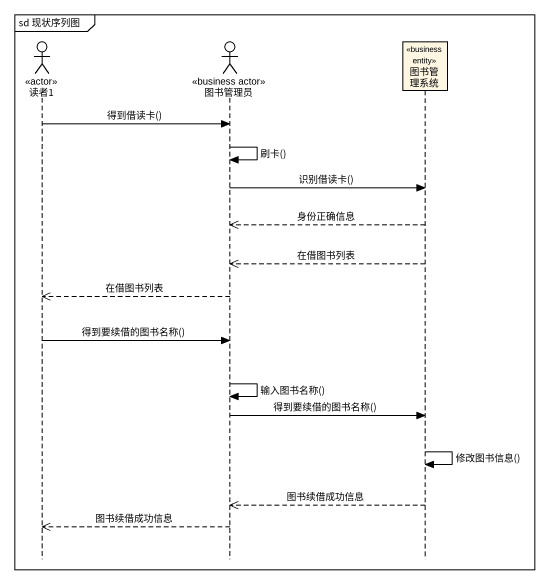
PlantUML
@startuml
mainframe sd 现状序列图
hide footbox
actor 读者1 <<actor>>
actor 图书管理员 <<business actor>>
participant 图书管理系统 <<business entity>>

读者1 -> 图书管理员 : 得到借读卡()
图书管理员 -> 图书管理员 : 刷卡()
图书管理员 -> 图书管理系统 : 识别借读卡()
图书管理系统 -->> 图书管理员 : 身份正确信息
图书管理系统 -->> 图书管理员 : 在借图书列表
图书管理员 -->> 读者1 : 在借图书列表
读者1 -> 图书管理员 : 得到要续借的图书名称()
图书管理员 -> 图书管理员 : 输入图书名称()
图书管理员 -> 图书管理系统 : 得到要续借的图书名称()
图书管理系统 -> 图书管理系统 : 修改图书信息()
图书管理系统 -->> 图书管理员 : 图书续借成功信息
图书管理员 -->> 读者1 : 图书续借成功信息
@enduml
